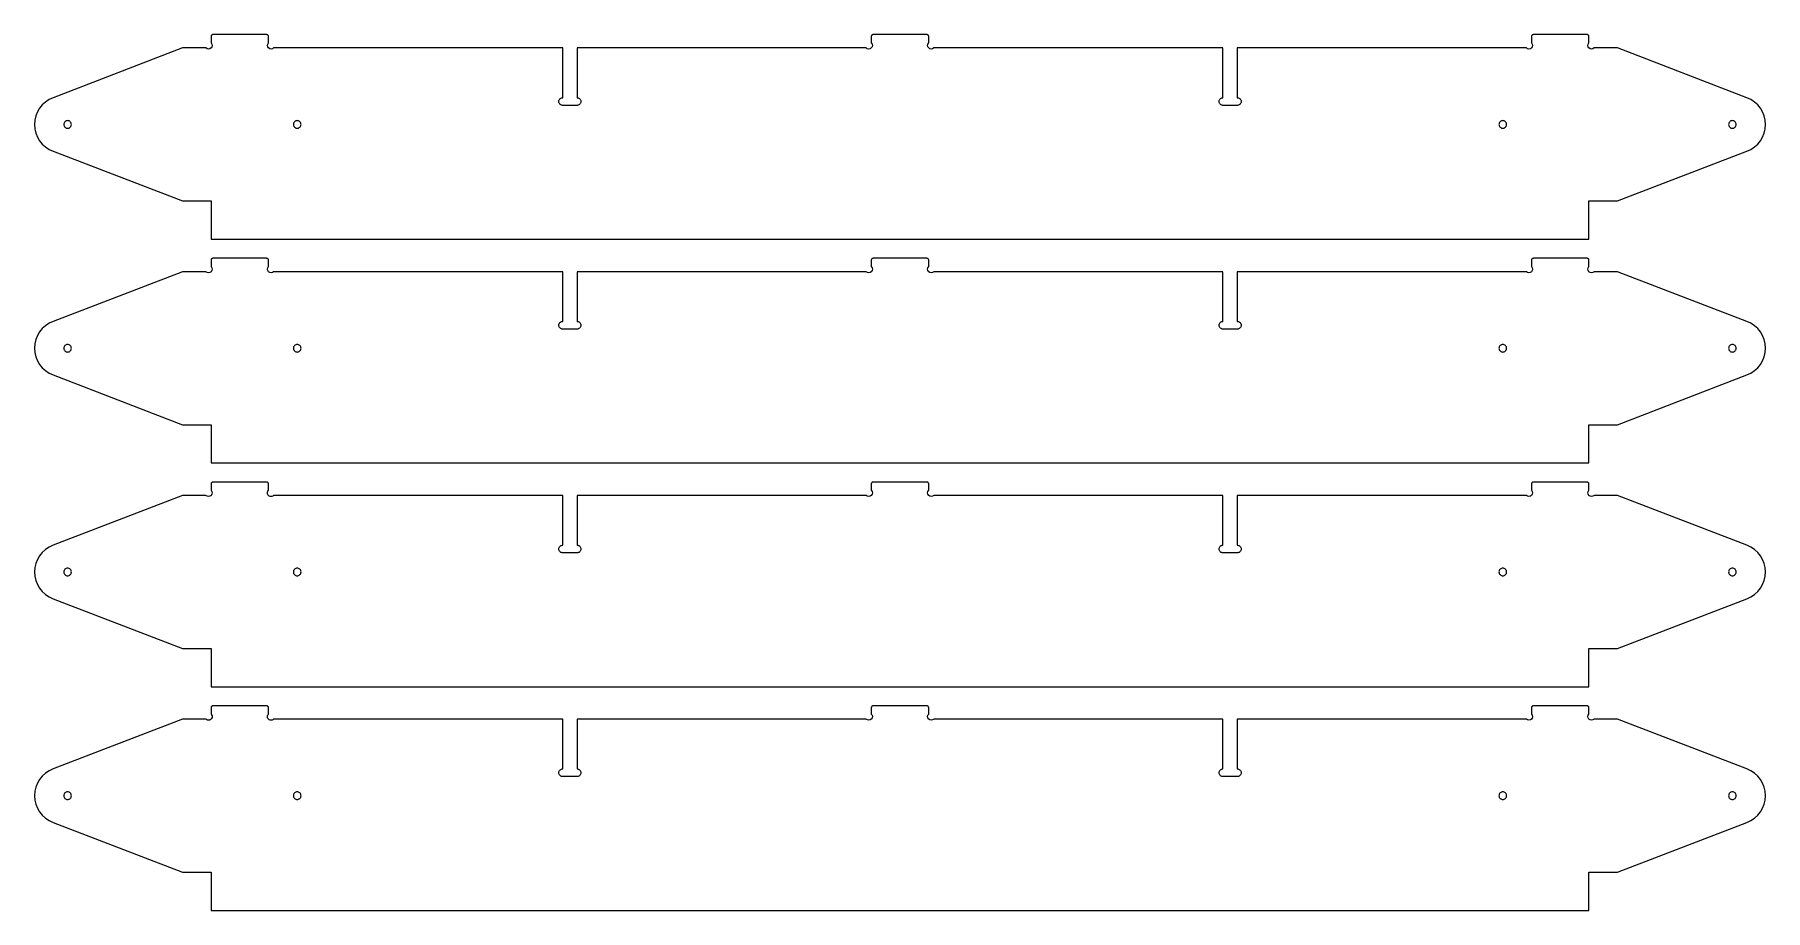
# Model space of a CAD drawing. Extents: x 2.8 to 93.2, y 1.1 to 46.9.
import ezdxf

# ---------------------------------------------------------------- set-up
doc = ezdxf.new("R2010")
doc.units = 0
doc.layers.add('THROUGH_CUT', color=18, linetype='CONTINUOUS')

msp = doc.modelspace()

# ---------------------------------------------------------------- linework, layer by layer
at = {"layer": 'THROUGH_CUT'}
for points in [[(30.375, 46.2), (15.269, 46.2, -1), (15, 46.469), (15, 46.8), (14.998, 46.818), (14.994, 46.835), (14.987, 46.85), (14.977, 46.865), (14.964, 46.877), (14.95, 46.887), (14.934, 46.894), (14.917, 46.899), (14.9, 46.9), (12.1, 46.9), (12.083, 46.899), (12.066, 46.894), (12.05, 46.887), (12.036, 46.877), (12.023, 46.865), (12.013, 46.85), (12.006, 46.835), (12.002, 46.818), (12, 46.8), (12, 46.469, -1), (11.731, 46.2), (10.5, 46.2), (3.741, 43.6, 0.686769), (3.741, 40.8), (10.5, 38.2), (12, 38.2), (12, 36.2), (84, 36.201), (84, 38.201), (85.5, 38.201), (92.259, 40.8, 0.686769), (92.259, 43.6), (85.5, 46.2), (84.269, 46.2, -1), (84, 46.469), (84, 46.8), (83.998, 46.818), (83.994, 46.835), (83.987, 46.85), (83.977, 46.865), (83.964, 46.877), (83.95, 46.887), (83.934, 46.894), (83.917, 46.899), (83.9, 46.9), (81.1, 46.9), (81.083, 46.899), (81.066, 46.894), (81.05, 46.887), (81.036, 46.877), (81.023, 46.865), (81.013, 46.85), (81.006, 46.835), (81.002, 46.818), (81, 46.8), (81, 46.469, -0.414214), (81, 46.2, -0.414214), (80.731, 46.2), (65.625, 46.2), (65.625, 43.6), (65.658, 43.598), (65.69, 43.59), (65.72, 43.576), (65.748, 43.558), (65.772, 43.536), (65.792, 43.51), (65.808, 43.481), (65.819, 43.45), (65.824, 43.417), (65.824, 43.384), (65.819, 43.351), (65.808, 43.32), (65.792, 43.291), (65.772, 43.265), (65.748, 43.243), (65.72, 43.225), (65.69, 43.211), (65.658, 43.203), (65.625, 43.2), (64.875, 43.2), (64.842, 43.203), (64.81, 43.211), (64.78, 43.225), (64.752, 43.243), (64.728, 43.265), (64.708, 43.291), (64.692, 43.32), (64.681, 43.351), (64.676, 43.384), (64.676, 43.417), (64.681, 43.45), (64.692, 43.481), (64.708, 43.51), (64.728, 43.536), (64.752, 43.558), (64.78, 43.576), (64.81, 43.59), (64.842, 43.598), (64.875, 43.6), (64.875, 46.2), (49.769, 46.2, -1), (49.5, 46.469), (49.5, 46.8), (49.498, 46.818), (49.494, 46.835), (49.487, 46.85), (49.477, 46.865), (49.464, 46.877), (49.45, 46.887), (49.434, 46.894), (49.417, 46.899), (49.4, 46.9), (46.6, 46.9), (46.583, 46.899), (46.566, 46.894), (46.55, 46.887), (46.536, 46.877), (46.523, 46.865), (46.513, 46.85), (46.506, 46.835), (46.502, 46.818), (46.5, 46.8), (46.5, 46.469, -0.414214), (46.5, 46.2, -0.414214), (46.231, 46.2), (31.125, 46.2), (31.125, 43.6), (31.158, 43.598), (31.19, 43.59), (31.22, 43.576), (31.248, 43.558), (31.272, 43.536), (31.292, 43.51), (31.308, 43.481), (31.319, 43.45), (31.324, 43.417), (31.324, 43.384), (31.319, 43.351), (31.308, 43.32), (31.292, 43.291), (31.272, 43.265), (31.248, 43.243), (31.22, 43.225), (31.19, 43.211), (31.158, 43.203), (31.125, 43.2), (30.375, 43.2), (30.342, 43.203), (30.31, 43.211), (30.28, 43.225), (30.252, 43.243), (30.228, 43.265), (30.208, 43.291), (30.192, 43.32), (30.181, 43.351), (30.176, 43.384), (30.176, 43.417), (30.181, 43.45), (30.192, 43.481), (30.208, 43.51), (30.228, 43.536), (30.252, 43.558), (30.28, 43.576), (30.31, 43.59), (30.342, 43.598), (30.375, 43.6)], [(4.5, 42.4, 0.414214), (4.3, 42.2, 0.414214), (4.5, 42, 0.414214), (4.7, 42.2, 0.414214)], [(16.5, 42.4, 0.414214), (16.3, 42.2, 0.414214), (16.5, 42, 0.414214), (16.7, 42.2, 0.414214)], [(79.5, 42.4, 0.414214), (79.3, 42.2, 0.414214), (79.5, 42, 0.414214), (79.7, 42.2, 0.414214)], [(91.5, 42.4, 0.414214), (91.3, 42.2, 0.414214), (91.5, 42, 0.414214), (91.7, 42.2, 0.414214)], [(30.375, 34.5), (15.269, 34.5, -1), (15, 34.769), (15, 35.1), (14.998, 35.118), (14.994, 35.134), (14.987, 35.15), (14.977, 35.165), (14.964, 35.177), (14.95, 35.187), (14.934, 35.194), (14.917, 35.199), (14.9, 35.2), (12.1, 35.2), (12.083, 35.199), (12.066, 35.194), (12.05, 35.187), (12.036, 35.177), (12.023, 35.165), (12.013, 35.15), (12.006, 35.134), (12.002, 35.118), (12, 35.1), (12, 34.769, -1), (11.731, 34.5), (10.5, 34.5), (3.741, 31.9, 0.686769), (3.741, 29.1), (10.5, 26.5), (12, 26.5), (12, 24.5), (84, 24.5), (84, 26.5), (85.5, 26.5), (92.259, 29.1, 0.686769), (92.259, 31.9), (85.5, 34.5), (84.269, 34.5, -1), (84, 34.769), (84, 35.1), (83.998, 35.118), (83.994, 35.134), (83.987, 35.15), (83.977, 35.165), (83.964, 35.177), (83.95, 35.187), (83.934, 35.194), (83.917, 35.199), (83.9, 35.2), (81.1, 35.2), (81.083, 35.199), (81.066, 35.194), (81.05, 35.187), (81.036, 35.177), (81.023, 35.165), (81.013, 35.15), (81.006, 35.134), (81.002, 35.118), (81, 35.1), (81, 34.769, -1), (80.731, 34.5), (65.625, 34.5), (65.625, 31.9), (65.658, 31.897), (65.69, 31.889), (65.72, 31.876), (65.748, 31.858), (65.772, 31.836), (65.792, 31.81), (65.808, 31.781), (65.819, 31.749), (65.824, 31.717), (65.824, 31.684), (65.819, 31.651), (65.808, 31.62), (65.792, 31.591), (65.772, 31.565), (65.748, 31.542), (65.72, 31.524), (65.69, 31.511), (65.658, 31.503), (65.625, 31.5), (64.875, 31.5), (64.842, 31.503), (64.81, 31.511), (64.78, 31.524), (64.752, 31.542), (64.728, 31.565), (64.708, 31.591), (64.692, 31.62), (64.681, 31.651), (64.676, 31.684), (64.676, 31.717), (64.681, 31.749), (64.692, 31.781), (64.708, 31.81), (64.728, 31.836), (64.752, 31.858), (64.78, 31.876), (64.81, 31.889), (64.842, 31.897), (64.875, 31.9), (64.875, 34.5), (49.769, 34.5, -1), (49.5, 34.769), (49.5, 35.1), (49.498, 35.118), (49.494, 35.134), (49.487, 35.15), (49.477, 35.165), (49.464, 35.177), (49.45, 35.187), (49.434, 35.194), (49.417, 35.199), (49.4, 35.2), (46.6, 35.2), (46.583, 35.199), (46.566, 35.194), (46.55, 35.187), (46.536, 35.177), (46.523, 35.165), (46.513, 35.15), (46.506, 35.134), (46.502, 35.118), (46.5, 35.1), (46.5, 34.769, -1), (46.231, 34.5), (31.125, 34.5), (31.125, 31.9), (31.158, 31.897), (31.19, 31.889), (31.22, 31.876), (31.248, 31.858), (31.272, 31.836), (31.292, 31.81), (31.308, 31.781), (31.319, 31.749), (31.324, 31.717), (31.324, 31.684), (31.319, 31.651), (31.308, 31.62), (31.292, 31.591), (31.272, 31.565), (31.248, 31.542), (31.22, 31.524), (31.19, 31.511), (31.158, 31.503), (31.125, 31.5), (30.375, 31.5), (30.342, 31.503), (30.31, 31.511), (30.28, 31.524), (30.252, 31.542), (30.228, 31.565), (30.208, 31.591), (30.192, 31.62), (30.181, 31.651), (30.176, 31.684), (30.176, 31.717), (30.181, 31.749), (30.192, 31.781), (30.208, 31.81), (30.228, 31.836), (30.252, 31.858), (30.28, 31.876), (30.31, 31.889), (30.342, 31.897), (30.375, 31.9)], [(4.5, 30.7, 0.414214), (4.3, 30.5, 0.414214), (4.5, 30.3, 0.414214), (4.7, 30.5, 0.414214)], [(16.5, 30.7, 0.414214), (16.3, 30.5, 0.414214), (16.5, 30.3, 0.414214), (16.7, 30.5, 0.414214)], [(79.5, 30.7, 0.414214), (79.3, 30.5, 0.414214), (79.5, 30.3, 0.414214), (79.7, 30.5, 0.414214)], [(91.5, 30.7, 0.414214), (91.3, 30.5, 0.414214), (91.5, 30.3, 0.414214), (91.7, 30.5, 0.414214)], [(30.375, 22.8), (15.269, 22.8, -1), (15, 23.069), (15, 23.4), (14.998, 23.417), (14.994, 23.434), (14.987, 23.45), (14.977, 23.464), (14.964, 23.477), (14.95, 23.487), (14.934, 23.494), (14.917, 23.498), (14.9, 23.5), (12.1, 23.5), (12.083, 23.498), (12.066, 23.494), (12.05, 23.487), (12.036, 23.477), (12.023, 23.464), (12.013, 23.45), (12.006, 23.434), (12.002, 23.417), (12, 23.4), (12, 23.069, -1), (11.731, 22.8), (10.5, 22.8), (3.741, 20.2, 0.686769), (3.741, 17.4), (10.5, 14.8), (12, 14.8), (12, 12.8), (84, 12.8), (84, 14.8), (85.5, 14.8), (92.259, 17.4, 0.686769), (92.259, 20.2), (85.5, 22.8), (84.269, 22.8, -1), (84, 23.069), (84, 23.4), (83.998, 23.417), (83.994, 23.434), (83.987, 23.45), (83.977, 23.464), (83.964, 23.477), (83.95, 23.487), (83.934, 23.494), (83.917, 23.498), (83.9, 23.5), (81.1, 23.5), (81.083, 23.498), (81.066, 23.494), (81.05, 23.487), (81.036, 23.477), (81.023, 23.464), (81.013, 23.45), (81.006, 23.434), (81.002, 23.417), (81, 23.4), (81, 23.069, -0.414214), (81, 22.8, -0.414214), (80.731, 22.8), (65.625, 22.8), (65.625, 20.2), (65.658, 20.197), (65.69, 20.189), (65.72, 20.176), (65.748, 20.158), (65.772, 20.135), (65.792, 20.109), (65.808, 20.08), (65.819, 20.049), (65.824, 20.017), (65.824, 19.983), (65.819, 19.951), (65.808, 19.92), (65.792, 19.891), (65.772, 19.865), (65.748, 19.842), (65.72, 19.824), (65.69, 19.811), (65.658, 19.803), (65.625, 19.8), (64.875, 19.8), (64.842, 19.803), (64.81, 19.811), (64.78, 19.824), (64.752, 19.842), (64.728, 19.865), (64.708, 19.891), (64.692, 19.92), (64.681, 19.951), (64.676, 19.983), (64.676, 20.017), (64.681, 20.049), (64.692, 20.08), (64.708, 20.109), (64.728, 20.135), (64.752, 20.158), (64.78, 20.176), (64.81, 20.189), (64.842, 20.197), (64.875, 20.2), (64.875, 22.8), (49.769, 22.8, -1), (49.5, 23.069), (49.5, 23.4), (49.498, 23.417), (49.494, 23.434), (49.487, 23.45), (49.477, 23.464), (49.464, 23.477), (49.45, 23.487), (49.434, 23.494), (49.417, 23.498), (49.4, 23.5), (46.6, 23.5), (46.583, 23.498), (46.566, 23.494), (46.55, 23.487), (46.536, 23.477), (46.523, 23.464), (46.513, 23.45), (46.506, 23.434), (46.502, 23.417), (46.5, 23.4), (46.5, 23.069, -0.414214), (46.5, 22.8, -0.414214), (46.231, 22.8), (31.125, 22.8), (31.125, 20.2), (31.158, 20.197), (31.19, 20.189), (31.22, 20.176), (31.248, 20.158), (31.272, 20.135), (31.292, 20.109), (31.308, 20.08), (31.319, 20.049), (31.324, 20.017), (31.324, 19.983), (31.319, 19.951), (31.308, 19.92), (31.292, 19.891), (31.272, 19.865), (31.248, 19.842), (31.22, 19.824), (31.19, 19.811), (31.158, 19.803), (31.125, 19.8), (30.375, 19.8), (30.342, 19.803), (30.31, 19.811), (30.28, 19.824), (30.252, 19.842), (30.228, 19.865), (30.208, 19.891), (30.192, 19.92), (30.181, 19.951), (30.176, 19.983), (30.176, 20.017), (30.181, 20.049), (30.192, 20.08), (30.208, 20.109), (30.228, 20.135), (30.252, 20.158), (30.28, 20.176), (30.31, 20.189), (30.342, 20.197), (30.375, 20.2)], [(4.5, 19, 0.414214), (4.3, 18.8, 0.414214), (4.5, 18.6, 0.414214), (4.7, 18.8, 0.414214)], [(16.5, 19, 0.414214), (16.3, 18.8, 0.414214), (16.5, 18.6, 0.414214), (16.7, 18.8, 0.414214)], [(79.5, 19, 0.414214), (79.3, 18.8, 0.414214), (79.5, 18.6, 0.414214), (79.7, 18.8, 0.414214)], [(91.5, 19, 0.414214), (91.3, 18.8, 0.414214), (91.5, 18.6, 0.414214), (91.7, 18.8, 0.414214)], [(30.375, 11.1), (15.269, 11.1, -1), (15, 11.368), (15, 11.7), (14.998, 11.717), (14.994, 11.734), (14.987, 11.75), (14.977, 11.764), (14.964, 11.776), (14.95, 11.786), (14.934, 11.794), (14.917, 11.798), (14.9, 11.8), (12.1, 11.8), (12.083, 11.798), (12.066, 11.794), (12.05, 11.786), (12.036, 11.776), (12.023, 11.764), (12.013, 11.75), (12.006, 11.734), (12.002, 11.717), (12, 11.7), (12, 11.368, -1), (11.731, 11.1), (10.5, 11.1), (3.741, 8.5, 0.686769), (3.741, 5.7), (10.5, 3.1), (12, 3.1), (12, 1.1), (84, 1.1), (84, 3.1), (85.5, 3.1), (92.259, 5.7, 0.686769), (92.259, 8.5), (85.5, 11.1), (84.269, 11.1, -1), (84, 11.368), (84, 11.7), (83.998, 11.717), (83.994, 11.734), (83.987, 11.75), (83.977, 11.764), (83.964, 11.776), (83.95, 11.786), (83.934, 11.794), (83.917, 11.798), (83.9, 11.8), (81.1, 11.8), (81.083, 11.798), (81.066, 11.794), (81.05, 11.786), (81.036, 11.776), (81.023, 11.764), (81.013, 11.75), (81.006, 11.734), (81.002, 11.717), (81, 11.7), (81, 11.368, -0.414214), (81, 11.1, -0.414214), (80.731, 11.1), (65.625, 11.1), (65.625, 8.5), (65.658, 8.497), (65.69, 8.489), (65.72, 8.476), (65.748, 8.458), (65.772, 8.435), (65.792, 8.409), (65.808, 8.38), (65.819, 8.349), (65.824, 8.316), (65.824, 8.283), (65.819, 8.251), (65.808, 8.219), (65.792, 8.19), (65.772, 8.164), (65.748, 8.142), (65.72, 8.124), (65.69, 8.111), (65.658, 8.103), (65.625, 8.1), (64.875, 8.1), (64.842, 8.103), (64.81, 8.111), (64.78, 8.124), (64.752, 8.142), (64.728, 8.164), (64.708, 8.19), (64.692, 8.219), (64.681, 8.251), (64.676, 8.283), (64.676, 8.316), (64.681, 8.349), (64.692, 8.38), (64.708, 8.409), (64.728, 8.435), (64.752, 8.458), (64.78, 8.476), (64.81, 8.489), (64.842, 8.497), (64.875, 8.5), (64.875, 11.1), (49.769, 11.1, -1), (49.5, 11.368), (49.5, 11.7), (49.498, 11.717), (49.494, 11.734), (49.487, 11.75), (49.477, 11.764), (49.464, 11.776), (49.45, 11.786), (49.434, 11.794), (49.417, 11.798), (49.4, 11.8), (46.6, 11.8), (46.583, 11.798), (46.566, 11.794), (46.55, 11.786), (46.536, 11.776), (46.523, 11.764), (46.513, 11.75), (46.506, 11.734), (46.502, 11.717), (46.5, 11.7), (46.5, 11.368, -1), (46.231, 11.1), (31.125, 11.1), (31.125, 8.5), (31.158, 8.497), (31.19, 8.489), (31.22, 8.476), (31.248, 8.458), (31.272, 8.435), (31.292, 8.409), (31.308, 8.38), (31.319, 8.349), (31.324, 8.316), (31.324, 8.283), (31.319, 8.251), (31.308, 8.219), (31.292, 8.19), (31.272, 8.164), (31.248, 8.142), (31.22, 8.124), (31.19, 8.111), (31.158, 8.103), (31.125, 8.1), (30.375, 8.1), (30.342, 8.103), (30.31, 8.111), (30.28, 8.124), (30.252, 8.142), (30.228, 8.164), (30.208, 8.19), (30.192, 8.219), (30.181, 8.251), (30.176, 8.283), (30.176, 8.316), (30.181, 8.349), (30.192, 8.38), (30.208, 8.409), (30.228, 8.435), (30.252, 8.458), (30.28, 8.476), (30.31, 8.489), (30.342, 8.497), (30.375, 8.5)], [(4.5, 7.3, 0.414214), (4.3, 7.1, 0.414214), (4.5, 6.9, 0.414214), (4.7, 7.1, 0.414214)], [(16.5, 7.3, 0.414214), (16.3, 7.1, 0.414214), (16.5, 6.9, 0.414214), (16.7, 7.1, 0.414214)], [(79.5, 7.3, 0.414214), (79.3, 7.1, 0.414214), (79.5, 6.9, 0.414214), (79.7, 7.1, 0.414214)], [(91.5, 7.3, 0.414214), (91.3, 7.1, 0.414214), (91.5, 6.9, 0.414214), (91.7, 7.1, 0.414214)]]:
    msp.add_lwpolyline(points, format="xyb", close=True, dxfattribs=at)

doc.saveas('drawing.dxf')
